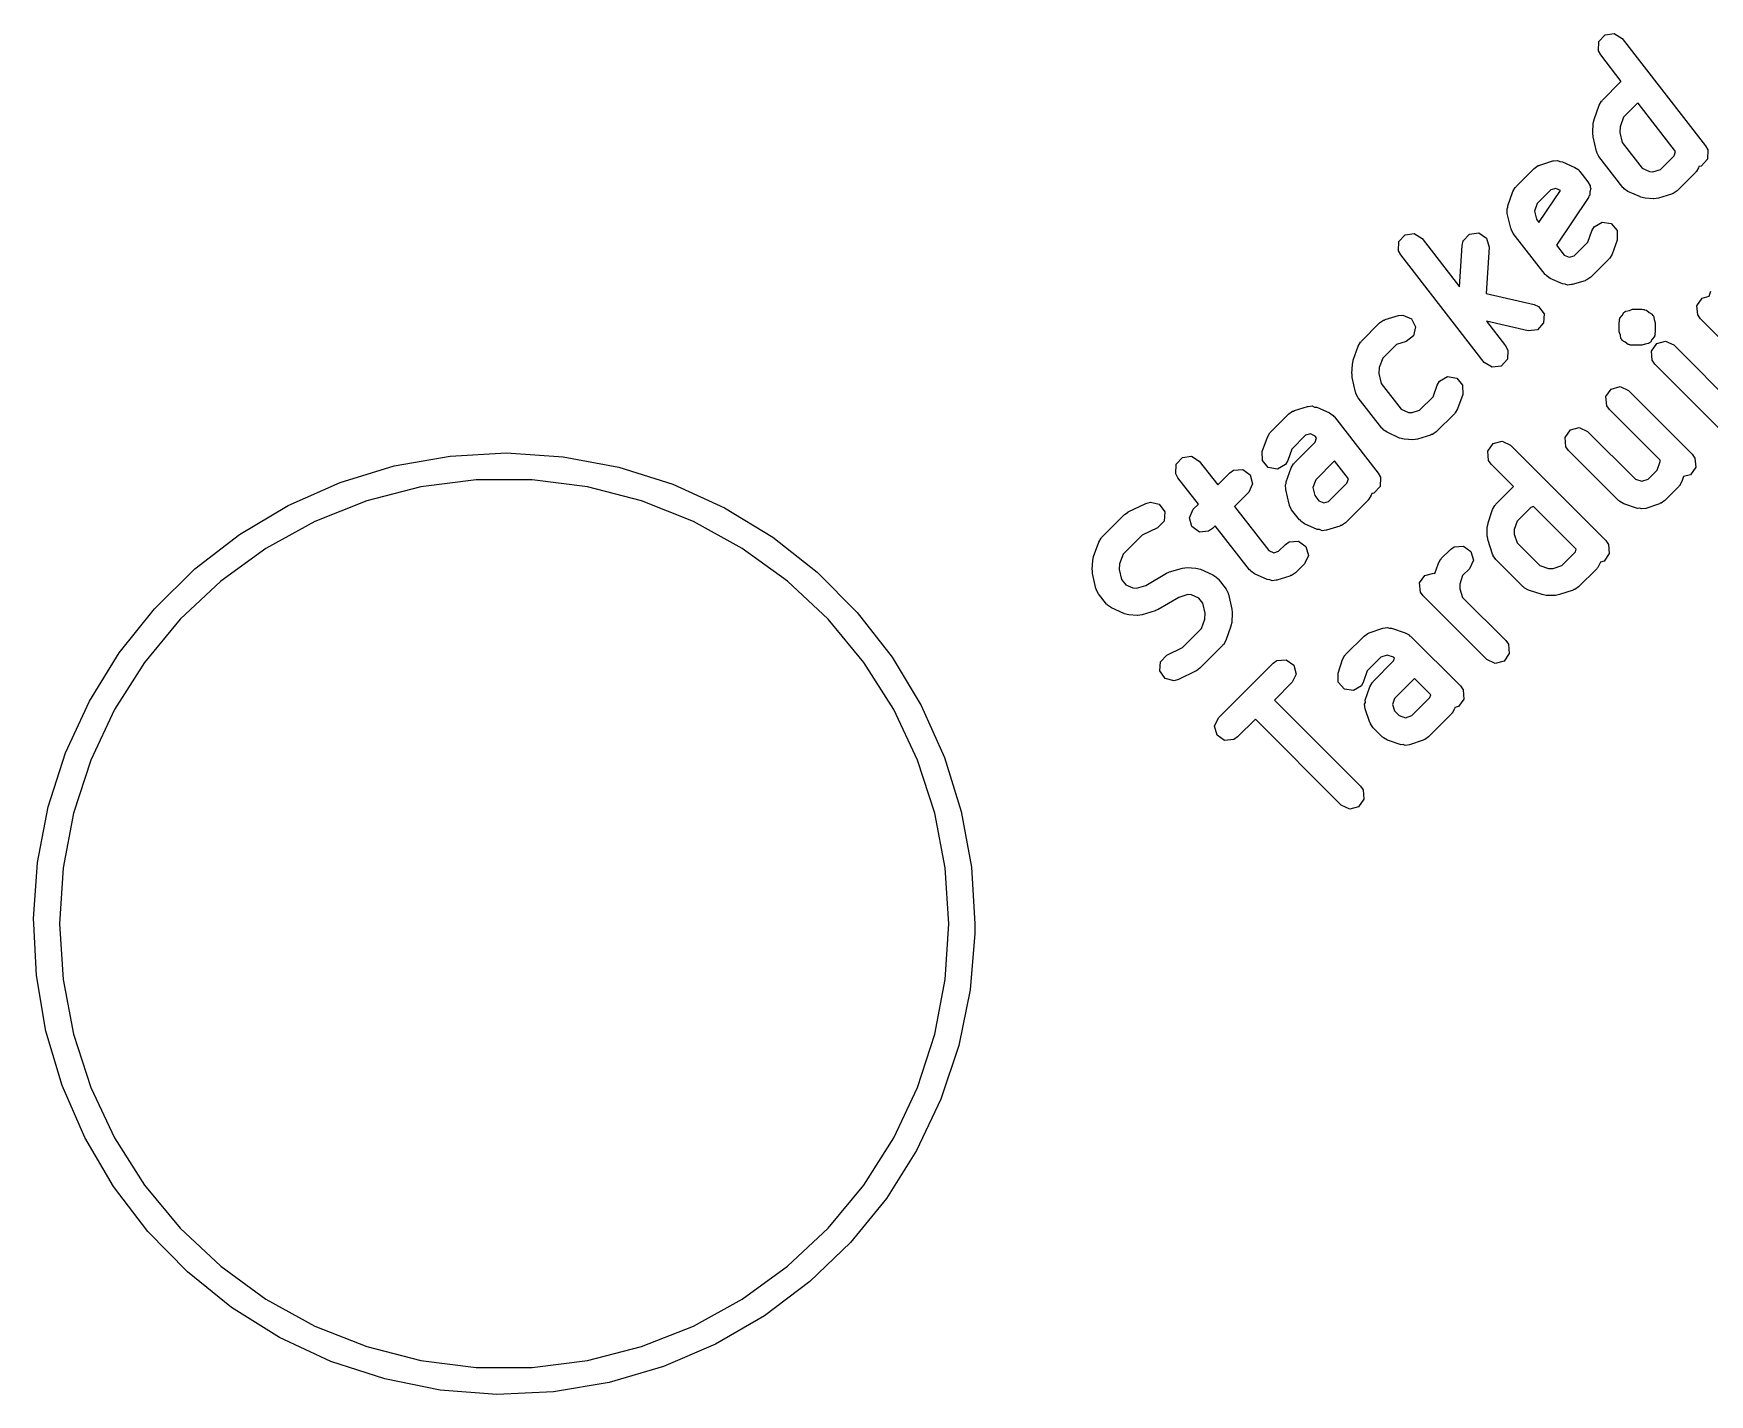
# Model space of a CAD drawing. Extents: x 83.3 to 116.7, y -116.7 to -83.4.
# Drawn here: x 83.39 to 92.7, y -116.61 to -109.06 of the extents above; entities that cross this region are included whole.
import ezdxf

# ---------------------------------------------------------------- set-up
doc = ezdxf.new("R2010")
doc.units = 0
doc.layers.add('BLACK', color=7, linetype='CONTINUOUS')

msp = doc.modelspace()

# ---------------------------------------------------------------- linework, layer by layer
at = {"layer": 'BLACK', "linetype": 'CONTINUOUS'}
for p, q in [((92.0805, -109.151), (92.0824, -109.1)), ((92.0824, -109.1), (92.1168, -109.062)), ((92.1168, -109.062), (92.1676, -109.055)), ((92.1676, -109.055), (92.2111, -109.082)), ((92.2111, -109.082), (92.6751, -109.679)), ((92.0927, -109.174), (92.0805, -109.151)), ((92.2072, -109.321), (92.0927, -109.174)), ((92.203, -109.324), (92.2072, -109.321)), ((92.102, -109.425), (92.203, -109.324)), ((92.056, -109.532), (92.0844, -109.453)), ((92.0844, -109.453), (92.0974, -109.431)), ((92.0974, -109.431), (92.1005, -109.429)), ((92.1005, -109.429), (92.102, -109.425)), ((92.2958, -109.444), (92.2199, -109.52)), ((92.3011, -109.442), (92.2958, -109.444)), ((92.5092, -109.71), (92.3011, -109.442)), ((92.0486, -109.607), (92.0517, -109.553)), ((92.0517, -109.553), (92.056, -109.535)), ((92.056, -109.535), (92.056, -109.532)), ((92.2008, -109.573), (92.1989, -109.605)), ((92.2199, -109.52), (92.2008, -109.573)), ((92.0494, -109.609), (92.0486, -109.607)), ((92.0504, -109.628), (92.0494, -109.609)), ((92.0693, -109.71), (92.0504, -109.628)), ((92.1989, -109.605), (92.2117, -109.66)), ((92.2117, -109.66), (92.3228, -109.803)), ((92.6751, -109.679), (92.6873, -109.702)), ((91.75, -109.789), (91.7544, -109.786)), ((91.7544, -109.786), (91.827, -109.763)), ((91.827, -109.763), (91.8282, -109.763)), ((91.8282, -109.763), (91.8287, -109.763)), ((91.8287, -109.763), (91.8302, -109.763)), ((91.8302, -109.763), (91.8528, -109.76)), ((91.8528, -109.76), (91.8658, -109.766)), ((91.8658, -109.766), (91.8798, -109.767)), ((91.8798, -109.767), (91.9493, -109.799)), ((92.0711, -109.713), (92.0693, -109.71)), ((92.071, -109.716), (92.0711, -109.713)), ((92.0832, -109.739), (92.071, -109.716)), ((92.2158, -109.91), (92.0832, -109.739)), ((92.4246, -109.81), (92.5005, -109.734)), ((92.5005, -109.734), (92.5092, -109.71)), ((92.6854, -109.753), (92.651, -109.791)), ((92.6873, -109.702), (92.6854, -109.753)), ((91.6222, -109.905), (91.7232, -109.804)), ((91.7232, -109.804), (91.7445, -109.789)), ((91.7445, -109.789), (91.75, -109.789)), ((91.9493, -109.799), (91.9708, -109.813)), ((91.9708, -109.813), (91.973, -109.818)), ((91.973, -109.818), (91.9775, -109.821)), ((91.9775, -109.821), (92.0217, -109.878)), ((92.0217, -109.878), (92.0338, -109.901)), ((92.3228, -109.803), (92.363, -109.821)), ((92.363, -109.821), (92.3831, -109.823)), ((92.3831, -109.823), (92.4246, -109.81)), ((92.6184, -109.828), (92.5174, -109.929)), ((92.6199, -109.825), (92.6184, -109.828)), ((92.623, -109.823), (92.6199, -109.825)), ((92.636, -109.801), (92.623, -109.823)), ((92.6388, -109.793), (92.636, -109.801)), ((92.651, -109.791), (92.6388, -109.793)), ((91.5762, -110.012), (91.6046, -109.933)), ((91.6046, -109.933), (91.6176, -109.91)), ((91.6176, -109.91), (91.6206, -109.909)), ((91.6206, -109.909), (91.6222, -109.905)), ((91.816, -109.924), (91.7401, -110)), ((91.7497, -110.105), (91.8697, -109.927)), ((91.8436, -109.915), (91.816, -109.924)), ((91.8697, -109.927), (91.8436, -109.915)), ((92.0247, -109.966), (91.8467, -110.23)), ((92.0266, -109.958), (92.0247, -109.966)), ((92.0319, -109.952), (92.0266, -109.958)), ((92.0326, -109.934), (92.0319, -109.952)), ((92.037, -109.916), (92.0326, -109.934)), ((92.0338, -109.901), (92.0335, -109.909)), ((92.0335, -109.909), (92.037, -109.916)), ((92.2202, -109.912), (92.2158, -109.91)), ((92.2224, -109.917), (92.2202, -109.912)), ((92.2439, -109.932), (92.2224, -109.917)), ((92.3134, -109.963), (92.2439, -109.932)), ((92.3138, -109.964), (92.3134, -109.963)), ((92.3141, -109.964), (92.3138, -109.964)), ((92.3394, -109.97), (92.3141, -109.964)), ((92.3868, -109.973), (92.3394, -109.97)), ((92.3873, -109.973), (92.3868, -109.973)), ((92.3877, -109.973), (92.3873, -109.973)), ((92.4136, -109.97), (92.3877, -109.973)), ((92.4862, -109.948), (92.4136, -109.97)), ((92.4906, -109.945), (92.4862, -109.948)), ((92.4961, -109.944), (92.4906, -109.945)), ((92.5174, -109.929), (92.4961, -109.944)), ((91.5723, -110.028), (91.5762, -110.02)), ((91.5737, -110.054), (91.5723, -110.028)), ((91.5926, -110.136), (91.5737, -110.054)), ((91.5762, -110.02), (91.5762, -110.012)), ((91.7401, -110), (91.7248, -110.042)), ((91.7248, -110.042), (91.7351, -110.086)), ((91.5945, -110.139), (91.5926, -110.136)), ((91.5943, -110.142), (91.5945, -110.139)), ((91.6065, -110.165), (91.5943, -110.142)), ((91.7351, -110.086), (91.7497, -110.105)), ((92.0207, -110.214), (92.0434, -110.151)), ((92.0434, -110.151), (92.0564, -110.128)), ((92.0564, -110.128), (92.1007, -110.102)), ((92.1007, -110.102), (92.1512, -110.111)), ((92.1512, -110.111), (92.1844, -110.15)), ((92.1844, -110.15), (92.1845, -110.202)), ((90.9693, -110.262), (90.9712, -110.211)), ((90.9712, -110.211), (91.0056, -110.173)), ((91.0056, -110.173), (91.0564, -110.166)), ((91.0564, -110.166), (91.0999, -110.193)), ((91.0999, -110.193), (91.309, -110.462)), ((91.309, -110.462), (91.3225, -110.232)), ((91.3225, -110.232), (91.3285, -110.206)), ((91.3285, -110.206), (91.3638, -110.169)), ((91.3638, -110.169), (91.4147, -110.163)), ((91.4147, -110.163), (91.4576, -110.191)), ((91.4723, -110.241), (91.457, -110.499)), ((91.4576, -110.191), (91.4723, -110.241)), ((91.7833, -110.393), (91.6065, -110.165)), ((91.8467, -110.23), (91.8904, -110.286)), ((91.9448, -110.29), (92.0207, -110.214)), ((92.1845, -110.202), (92.1561, -110.28)), ((90.9815, -110.285), (90.9693, -110.262)), ((91.4455, -110.882), (90.9815, -110.285)), ((91.8904, -110.286), (91.9172, -110.298)), ((91.9172, -110.298), (91.9448, -110.29)), ((92.1386, -110.308), (92.0376, -110.409)), ((92.1401, -110.305), (92.1386, -110.308)), ((92.1432, -110.303), (92.1401, -110.305)), ((92.1561, -110.28), (92.1432, -110.303)), ((91.7877, -110.395), (91.7833, -110.393)), ((91.79, -110.4), (91.7877, -110.395)), ((91.8115, -110.415), (91.79, -110.4)), ((91.8809, -110.446), (91.8115, -110.415)), ((92.0064, -110.428), (91.9338, -110.45)), ((92.0108, -110.425), (92.0064, -110.428)), ((92.0162, -110.424), (92.0108, -110.425)), ((92.0376, -110.409), (92.0162, -110.424)), ((91.457, -110.499), (91.7236, -110.561)), ((91.895, -110.448), (91.8809, -110.446)), ((91.9079, -110.453), (91.895, -110.448)), ((91.9306, -110.45), (91.9079, -110.453)), ((91.9321, -110.45), (91.9306, -110.45)), ((91.9325, -110.45), (91.9321, -110.45)), ((91.9338, -110.45), (91.9325, -110.45)), ((92.627, -110.567), (92.6564, -110.525)), ((92.6564, -110.525), (92.6948, -110.514)), ((92.6948, -110.514), (92.704, -110.486)), ((90.8957, -110.644), (90.9683, -110.622)), ((90.9683, -110.622), (90.9942, -110.619)), ((90.9942, -110.619), (91.0414, -110.639)), ((91.7236, -110.561), (91.7476, -110.571)), ((91.7476, -110.571), (91.7785, -110.612)), ((91.7785, -110.612), (91.7758, -110.663)), ((92.1996, -110.636), (92.2122, -110.621)), ((92.2122, -110.621), (92.2219, -110.604)), ((92.2219, -110.604), (92.2251, -110.603)), ((92.2251, -110.603), (92.2271, -110.6)), ((92.2271, -110.6), (92.2304, -110.599)), ((92.2304, -110.599), (92.2326, -110.597)), ((92.2326, -110.597), (92.2518, -110.593)), ((92.2518, -110.593), (92.2701, -110.587)), ((92.2701, -110.587), (92.3206, -110.587)), ((92.3206, -110.587), (92.3304, -110.588)), ((92.3304, -110.588), (92.3337, -110.588)), ((92.3337, -110.588), (92.3365, -110.59)), ((92.3365, -110.59), (92.3463, -110.591)), ((92.3463, -110.591), (92.3612, -110.604)), ((92.3612, -110.604), (92.3781, -110.614)), ((92.3781, -110.614), (92.3804, -110.62)), ((92.3804, -110.62), (92.3856, -110.624)), ((92.3856, -110.624), (92.389, -110.643)), ((92.6315, -110.618), (92.627, -110.567)), ((92.6464, -110.639), (92.6315, -110.618)), ((90.7635, -110.764), (90.8645, -110.663)), ((90.8645, -110.663), (90.8859, -110.648)), ((90.8859, -110.648), (90.8913, -110.648)), ((90.8913, -110.648), (90.8957, -110.644)), ((91.0414, -110.639), (91.0646, -110.685)), ((91.0646, -110.685), (91.053, -110.735)), ((91.6899, -110.707), (91.4578, -110.653)), ((91.4578, -110.653), (91.5639, -110.79)), ((91.7408, -110.701), (91.6899, -110.707)), ((91.7758, -110.663), (91.7408, -110.701)), ((92.1951, -110.662), (92.1968, -110.652)), ((92.1951, -110.712), (92.1951, -110.662)), ((92.2018, -110.731), (92.1951, -110.712)), ((92.1963, -110.649), (92.1979, -110.646)), ((92.1968, -110.652), (92.1963, -110.649)), ((92.1977, -110.642), (92.1988, -110.641)), ((92.198, -110.646), (92.1977, -110.642)), ((92.1979, -110.646), (92.198, -110.646)), ((92.1988, -110.641), (92.1996, -110.636)), ((92.389, -110.643), (92.3956, -110.662)), ((92.3956, -110.712), (92.3939, -110.722)), ((92.3956, -110.662), (92.3956, -110.712)), ((93, -110.993), (92.6464, -110.639)), ((90.7176, -110.87), (90.746, -110.792)), ((90.746, -110.792), (90.7589, -110.769)), ((90.7589, -110.769), (90.762, -110.767)), ((90.762, -110.767), (90.7635, -110.764)), ((90.9573, -110.782), (90.8814, -110.858)), ((91.012, -110.766), (90.9573, -110.782)), ((91.053, -110.735), (91.012, -110.766)), ((91.5639, -110.79), (91.5761, -110.813)), ((92.2052, -110.75), (92.2018, -110.731)), ((92.2104, -110.754), (92.2052, -110.75)), ((92.2127, -110.76), (92.2104, -110.754)), ((92.2295, -110.77), (92.2127, -110.76)), ((92.2445, -110.783), (92.2295, -110.77)), ((92.2542, -110.784), (92.2445, -110.783)), ((92.2571, -110.786), (92.2542, -110.784)), ((92.2604, -110.786), (92.2571, -110.786)), ((92.2701, -110.787), (92.2604, -110.786)), ((92.3206, -110.787), (92.2701, -110.787)), ((92.3389, -110.781), (92.3206, -110.787)), ((92.3581, -110.777), (92.3389, -110.781)), ((92.3603, -110.775), (92.3581, -110.777)), ((92.3636, -110.774), (92.3603, -110.775)), ((92.3656, -110.771), (92.3636, -110.774)), ((92.3688, -110.77), (92.3656, -110.771)), ((92.3786, -110.753), (92.3688, -110.77)), ((92.3745, -110.819), (92.4039, -110.777)), ((92.3911, -110.738), (92.3786, -110.753)), ((92.3919, -110.733), (92.3911, -110.738)), ((92.3931, -110.732), (92.3919, -110.733)), ((92.3945, -110.725), (92.3928, -110.728)), ((92.3928, -110.728), (92.3928, -110.728)), ((92.3928, -110.728), (92.3931, -110.732)), ((92.3939, -110.722), (92.3945, -110.725)), ((92.4039, -110.777), (92.4534, -110.764)), ((92.4534, -110.764), (92.4999, -110.785)), ((92.4999, -110.785), (92.8535, -111.139)), ((90.7101, -110.945), (90.7133, -110.891)), ((90.7133, -110.891), (90.7176, -110.873)), ((90.7176, -110.873), (90.7176, -110.87)), ((90.8814, -110.858), (90.8624, -110.911)), ((91.489, -110.909), (91.4455, -110.882)), ((91.5398, -110.902), (91.489, -110.909)), ((91.5742, -110.864), (91.5398, -110.902)), ((91.5761, -110.813), (91.5742, -110.864)), ((92.3789, -110.87), (92.3745, -110.819)), ((92.3939, -110.892), (92.3789, -110.87)), ((92.7474, -111.245), (92.3939, -110.892)), ((90.7109, -110.948), (90.7101, -110.945)), ((90.7119, -110.966), (90.7109, -110.948)), ((90.7309, -111.048), (90.7119, -110.966)), ((90.8624, -110.911), (90.8605, -110.943)), ((90.8605, -110.943), (90.8733, -110.999)), ((90.8733, -110.999), (90.9844, -111.141)), ((91.1848, -111.009), (91.1977, -110.987)), ((91.1977, -110.987), (91.2421, -110.961)), ((91.2421, -110.961), (91.2926, -110.97)), ((91.2926, -110.97), (91.3257, -111.009)), ((90.7327, -111.051), (90.7309, -111.048)), ((90.7326, -111.055), (90.7327, -111.051)), ((90.7447, -111.078), (90.7326, -111.055)), ((90.8773, -111.248), (90.7447, -111.078)), ((91.0861, -111.148), (91.162, -111.073)), ((91.162, -111.073), (91.1848, -111.009)), ((91.3259, -111.06), (91.2975, -111.139)), ((91.3257, -111.009), (91.3259, -111.06)), ((92.1219, -111.072), (92.1513, -111.03)), ((92.1264, -111.123), (92.1219, -111.072)), ((92.1513, -111.03), (92.2009, -111.016)), ((92.2009, -111.016), (92.2474, -111.038)), ((92.2474, -111.038), (92.6009, -111.392)), ((90.2584, -111.269), (90.3595, -111.168)), ((90.3595, -111.168), (90.3808, -111.153)), ((90.3808, -111.153), (90.3863, -111.153)), ((90.3863, -111.153), (90.3907, -111.149)), ((90.3907, -111.149), (90.4633, -111.127)), ((90.4633, -111.127), (90.4645, -111.127)), ((90.4645, -111.127), (90.465, -111.127)), ((90.465, -111.127), (90.4665, -111.127)), ((90.4665, -111.127), (90.4891, -111.124)), ((90.4891, -111.124), (90.5021, -111.13)), ((90.5021, -111.13), (90.5161, -111.131)), ((90.5161, -111.131), (90.5856, -111.162)), ((90.5856, -111.162), (90.6071, -111.177)), ((90.6071, -111.177), (90.6093, -111.182)), ((90.6093, -111.182), (90.6138, -111.184)), ((90.6138, -111.184), (90.8568, -111.497)), ((90.9844, -111.141), (91.0246, -111.16)), ((91.0246, -111.16), (91.0446, -111.161)), ((91.0446, -111.161), (91.0861, -111.148)), ((91.28, -111.167), (91.179, -111.268)), ((91.2815, -111.164), (91.28, -111.167)), ((91.2846, -111.162), (91.2815, -111.164)), ((91.2975, -111.139), (91.2846, -111.162)), ((92.1413, -111.144), (92.1264, -111.123)), ((92.4224, -111.425), (92.1413, -111.144)), ((90.2409, -111.297), (90.2539, -111.274)), ((90.2539, -111.274), (90.2569, -111.272)), ((90.2569, -111.272), (90.2584, -111.269)), ((90.8817, -111.251), (90.8773, -111.248)), ((90.884, -111.256), (90.8817, -111.251)), ((90.9055, -111.27), (90.884, -111.256)), ((90.9749, -111.302), (90.9055, -111.27)), ((91.179, -111.268), (91.1576, -111.283)), ((91.8946, -111.299), (91.9241, -111.257)), ((91.9241, -111.257), (91.9736, -111.244)), ((91.9736, -111.244), (92.0201, -111.265)), ((92.0201, -111.265), (92.2854, -111.531)), ((90.2125, -111.376), (90.2409, -111.297)), ((90.3764, -111.363), (90.3536, -111.426)), ((90.4523, -111.287), (90.3764, -111.363)), ((90.391, -111.439), (90.5054, -111.325)), ((90.4798, -111.279), (90.4523, -111.287)), ((90.5067, -111.291), (90.4798, -111.279)), ((90.5054, -111.325), (90.5142, -111.301)), ((90.5142, -111.301), (90.5067, -111.291)), ((90.9754, -111.302), (90.9749, -111.302)), ((90.9757, -111.302), (90.9754, -111.302)), ((91.001, -111.308), (90.9757, -111.302)), ((91.0483, -111.312), (91.001, -111.308)), ((91.0488, -111.312), (91.0483, -111.312)), ((91.0493, -111.312), (91.0488, -111.312)), ((91.0751, -111.309), (91.0493, -111.312)), ((91.1478, -111.286), (91.0751, -111.309)), ((91.1521, -111.283), (91.1478, -111.286)), ((91.1576, -111.283), (91.1521, -111.283)), ((91.4653, -111.375), (91.4947, -111.333)), ((91.4947, -111.333), (91.5443, -111.319)), ((91.5443, -111.319), (91.5908, -111.341)), ((91.5908, -111.341), (92.1211, -111.871)), ((91.8991, -111.35), (91.8946, -111.299)), ((91.914, -111.371), (91.8991, -111.35)), ((92.1918, -111.649), (91.914, -111.371)), ((85.0885, -111.549), (85.3895, -111.457)), ((85.3895, -111.457), (85.6994, -111.402)), ((85.6994, -111.402), (86.0137, -111.385)), ((86.0137, -111.385), (86.3277, -111.406)), ((86.3277, -111.406), (86.6371, -111.464)), ((86.6371, -111.464), (86.9371, -111.559)), ((89.7319, -111.5), (89.7338, -111.448)), ((89.7338, -111.448), (89.7682, -111.41)), ((89.7682, -111.41), (89.819, -111.403)), ((89.819, -111.403), (89.8624, -111.431)), ((89.8624, -111.431), (89.965, -111.562)), ((90.2127, -111.427), (90.2125, -111.376)), ((90.2458, -111.466), (90.2127, -111.427)), ((90.3407, -111.449), (90.2964, -111.475)), ((90.3536, -111.426), (90.3407, -111.449)), ((90.3735, -111.467), (90.3864, -111.445)), ((90.3864, -111.445), (90.3895, -111.443)), ((90.3895, -111.443), (90.391, -111.439)), ((90.6138, -111.429), (90.509, -111.534)), ((90.691, -111.528), (90.6138, -111.429)), ((91.4698, -111.426), (91.4653, -111.375)), ((91.4847, -111.447), (91.4698, -111.426)), ((91.6085, -111.571), (91.4847, -111.447)), ((92.4066, -111.48), (92.4224, -111.432)), ((92.4224, -111.432), (92.4224, -111.425)), ((92.6204, -111.464), (92.5909, -111.506)), ((92.6009, -111.392), (92.6159, -111.413)), ((92.6159, -111.413), (92.6204, -111.464)), ((84.8006, -111.676), (85.0885, -111.549)), ((85.8449, -111.535), (85.5372, -111.574)), ((86.1551, -111.535), (85.8449, -111.535)), ((86.4628, -111.574), (86.1551, -111.535)), ((89.744, -111.523), (89.7319, -111.5)), ((89.8581, -111.669), (89.744, -111.523)), ((89.965, -111.562), (90.0312, -111.496)), ((90.0312, -111.496), (90.0525, -111.481)), ((90.0525, -111.481), (90.1036, -111.477)), ((90.1036, -111.477), (90.1456, -111.506)), ((90.1589, -111.556), (90.1372, -111.602)), ((90.1456, -111.506), (90.1589, -111.556)), ((90.2964, -111.475), (90.2458, -111.466)), ((90.3412, -111.562), (90.3451, -111.555)), ((90.3451, -111.546), (90.3735, -111.467)), ((90.3451, -111.555), (90.3451, -111.546)), ((90.509, -111.534), (90.4937, -111.576)), ((90.5811, -111.654), (90.6822, -111.552)), ((90.6822, -111.552), (90.691, -111.528)), ((90.8568, -111.497), (90.869, -111.52)), ((90.869, -111.52), (90.8671, -111.571)), ((92.2854, -111.531), (92.3206, -111.542)), ((92.3206, -111.542), (92.3559, -111.531)), ((92.3559, -111.531), (92.4066, -111.48)), ((92.5433, -111.544), (92.5309, -111.567)), ((92.5526, -111.516), (92.5433, -111.544)), ((92.5909, -111.506), (92.5526, -111.516)), ((85.5372, -111.574), (85.2368, -111.651)), ((86.7632, -111.651), (86.4628, -111.574)), ((86.9371, -111.559), (87.2236, -111.689)), ((90.1372, -111.602), (90.0578, -111.682)), ((90.3426, -111.588), (90.3412, -111.562)), ((90.3615, -111.67), (90.3426, -111.588)), ((90.4937, -111.576), (90.504, -111.621)), ((90.504, -111.621), (90.5266, -111.65)), ((90.5266, -111.65), (90.5535, -111.662)), ((90.8001, -111.647), (90.6739, -111.773)), ((90.8016, -111.643), (90.8001, -111.647)), ((90.8047, -111.642), (90.8016, -111.643)), ((90.8177, -111.619), (90.8047, -111.642)), ((90.8205, -111.611), (90.8177, -111.619)), ((90.8327, -111.609), (90.8205, -111.611)), ((90.8671, -111.571), (90.8327, -111.609)), ((91.51, -111.669), (91.6085, -111.571)), ((92.1959, -111.651), (92.1918, -111.649)), ((92.4494, -111.649), (92.4281, -111.664)), ((92.5252, -111.573), (92.4494, -111.649)), ((92.5271, -111.569), (92.5252, -111.573)), ((92.5309, -111.567), (92.5271, -111.569)), ((84.5302, -111.837), (84.8006, -111.676)), ((85.2368, -111.651), (84.9484, -111.765)), ((87.0516, -111.765), (86.7632, -111.651)), ((87.2236, -111.689), (87.4924, -111.853)), ((89.3209, -111.853), (89.4472, -111.727)), ((89.4472, -111.727), (89.4669, -111.713)), ((89.4669, -111.713), (89.4675, -111.712)), ((89.4675, -111.712), (89.5654, -111.665)), ((89.5654, -111.665), (89.5905, -111.658)), ((89.5905, -111.658), (89.6402, -111.67)), ((89.6402, -111.67), (89.6702, -111.712)), ((89.6702, -111.712), (89.6665, -111.763)), ((89.8075, -111.745), (89.8291, -111.698)), ((89.8291, -111.698), (89.8581, -111.669)), ((90.0578, -111.682), (90.2489, -111.927)), ((90.3633, -111.673), (90.3615, -111.67)), ((90.3632, -111.677), (90.3633, -111.673)), ((90.3754, -111.7), (90.3632, -111.677)), ((90.4196, -111.756), (90.3754, -111.7)), ((90.5535, -111.662), (90.5811, -111.654)), ((91.4666, -111.774), (91.4919, -111.699)), ((91.4919, -111.699), (91.5043, -111.676)), ((91.5043, -111.676), (91.5081, -111.673)), ((91.5081, -111.673), (91.51, -111.669)), ((91.7045, -111.687), (91.6286, -111.763)), ((91.7195, -111.682), (91.7045, -111.687)), ((91.957, -111.919), (91.7195, -111.682)), ((92.1982, -111.655), (92.1959, -111.651)), ((92.2212, -111.667), (92.1982, -111.655)), ((92.2969, -111.693), (92.2212, -111.667)), ((92.3081, -111.692), (92.2969, -111.693)), ((92.3186, -111.696), (92.3081, -111.692)), ((92.3443, -111.693), (92.3186, -111.696)), ((92.4201, -111.667), (92.3443, -111.693)), ((92.4236, -111.664), (92.4201, -111.667)), ((92.4281, -111.664), (92.4236, -111.664)), ((84.281, -112.029), (84.5302, -111.837)), ((84.9484, -111.765), (84.6766, -111.915)), ((87.3234, -111.915), (87.0516, -111.765)), ((89.6307, -111.8), (89.5443, -111.842)), ((89.6665, -111.763), (89.6307, -111.8)), ((89.8207, -111.794), (89.8075, -111.745)), ((89.8628, -111.824), (89.8207, -111.794)), ((89.9139, -111.819), (89.8628, -111.824)), ((89.9352, -111.804), (89.9139, -111.819)), ((89.9509, -111.789), (89.9352, -111.804)), ((90.1418, -112.034), (89.9509, -111.789)), ((90.424, -111.759), (90.4196, -111.756)), ((90.4263, -111.764), (90.424, -111.759)), ((90.4478, -111.779), (90.4263, -111.764)), ((90.5172, -111.81), (90.4478, -111.779)), ((90.5312, -111.811), (90.5172, -111.81)), ((90.5442, -111.817), (90.5312, -111.811)), ((90.5669, -111.814), (90.5442, -111.817)), ((90.5683, -111.814), (90.5669, -111.814)), ((90.5688, -111.814), (90.5683, -111.814)), ((90.5701, -111.814), (90.5688, -111.814)), ((90.6427, -111.792), (90.5701, -111.814)), ((90.6471, -111.788), (90.6427, -111.792)), ((90.6525, -111.788), (90.6471, -111.788)), ((90.6739, -111.773), (90.6525, -111.788)), ((91.4628, -111.798), (91.4667, -111.776)), ((91.4628, -111.849), (91.4628, -111.798)), ((91.4667, -111.776), (91.4666, -111.774)), ((91.6286, -111.763), (91.6128, -111.81)), ((91.6128, -111.81), (91.6128, -111.836)), ((91.6128, -111.836), (91.6286, -111.884)), ((84.6766, -111.915), (84.4256, -112.097)), ((87.5744, -112.097), (87.3234, -111.915)), ((87.4924, -111.853), (87.7396, -112.048)), ((89.275, -111.96), (89.3034, -111.881)), ((89.3034, -111.881), (89.3163, -111.858)), ((89.3163, -111.858), (89.3194, -111.856)), ((89.3194, -111.856), (89.3209, -111.853)), ((89.5443, -111.842), (89.4388, -111.947)), ((90.2489, -111.927), (90.2757, -111.94)), ((90.3033, -111.931), (90.3405, -111.894)), ((90.3405, -111.894), (90.3619, -111.879)), ((90.3619, -111.879), (90.413, -111.875)), ((90.413, -111.875), (90.455, -111.904)), ((90.455, -111.904), (90.4683, -111.954)), ((91.2069, -111.972), (91.2574, -111.922)), ((91.2574, -111.922), (91.2788, -111.907)), ((91.2788, -111.907), (91.3299, -111.902)), ((91.3299, -111.902), (91.3719, -111.932)), ((91.4633, -111.85), (91.4628, -111.849)), ((91.4666, -111.872), (91.4633, -111.85)), ((91.4919, -111.948), (91.4666, -111.872)), ((91.6286, -111.884), (91.7551, -112.01)), ((91.952, -111.934), (91.957, -111.919)), ((92.1211, -111.871), (92.1361, -111.893)), ((92.1361, -111.893), (92.1405, -111.944)), ((89.2675, -112.034), (89.2707, -111.981)), ((89.2707, -111.981), (89.275, -111.962)), ((89.275, -111.962), (89.275, -111.96)), ((89.4198, -112), (89.4179, -112.032)), ((89.4388, -111.947), (89.4198, -112)), ((89.7688, -112.024), (89.7946, -112.021)), ((89.7946, -112.021), (89.7951, -112.021)), ((89.7951, -112.021), (89.7956, -112.021)), ((89.7956, -112.021), (89.843, -112.024)), ((90.2757, -111.94), (90.3033, -111.931)), ((90.4466, -112), (90.3961, -112.051)), ((90.4683, -111.954), (90.4466, -112)), ((91.1713, -112.054), (91.1888, -112.002)), ((91.1888, -112.002), (91.2012, -111.979)), ((91.2012, -111.979), (91.205, -111.976)), ((91.205, -111.976), (91.2069, -111.972)), ((91.3852, -111.981), (91.3635, -112.028)), ((91.3719, -111.932), (91.3852, -111.981)), ((91.4947, -111.952), (91.4919, -111.948)), ((91.495, -111.956), (91.4947, -111.952)), ((91.51, -111.977), (91.495, -111.956)), ((91.6615, -112.129), (91.51, -111.977)), ((91.7551, -112.01), (91.8025, -112.026)), ((91.8286, -112.026), (91.8761, -112.01)), ((91.8761, -112.01), (91.952, -111.934)), ((92.0763, -112.022), (92.0725, -112.024)), ((92.0887, -111.999), (92.0763, -112.022)), ((92.0912, -111.991), (92.0887, -111.999)), ((92.1111, -111.986), (92.0912, -111.991)), ((92.1405, -111.944), (92.1111, -111.986)), ((84.0567, -112.25), (84.281, -112.029)), ((84.4256, -112.097), (84.1995, -112.309)), ((87.8005, -112.309), (87.5744, -112.097)), ((87.7396, -112.048), (87.9615, -112.271)), ((89.2683, -112.037), (89.2675, -112.034)), ((89.2693, -112.055), (89.2683, -112.037)), ((89.2882, -112.138), (89.2693, -112.055)), ((89.4179, -112.032), (89.4307, -112.088)), ((89.4307, -112.088), (89.4534, -112.117)), ((89.5645, -112.121), (89.6799, -112.053)), ((89.6799, -112.053), (89.6934, -112.048)), ((89.6934, -112.048), (89.6962, -112.046)), ((89.6962, -112.046), (89.7688, -112.024)), ((89.843, -112.024), (89.8683, -112.03)), ((89.8683, -112.03), (89.8686, -112.03)), ((89.8686, -112.03), (89.869, -112.03)), ((89.869, -112.03), (89.9385, -112.062)), ((89.9385, -112.062), (89.9599, -112.077)), ((89.9599, -112.077), (89.9622, -112.081)), ((89.9622, -112.081), (89.9666, -112.084)), ((89.9666, -112.084), (90.0108, -112.141)), ((90.1462, -112.037), (90.1418, -112.034)), ((90.1485, -112.042), (90.1462, -112.037)), ((90.17, -112.056), (90.1485, -112.042)), ((90.2394, -112.088), (90.17, -112.056)), ((90.2535, -112.089), (90.2394, -112.088)), ((90.2664, -112.095), (90.2535, -112.089)), ((90.2891, -112.092), (90.2664, -112.095)), ((90.2906, -112.092), (90.2891, -112.092)), ((90.291, -112.092), (90.2906, -112.092)), ((90.2923, -112.091), (90.291, -112.092)), ((90.3649, -112.069), (90.2923, -112.091)), ((90.3693, -112.066), (90.3649, -112.069)), ((90.3747, -112.066), (90.3693, -112.066)), ((90.3961, -112.051), (90.3747, -112.066)), ((91.0865, -112.107), (91.1159, -112.065)), ((91.091, -112.158), (91.0865, -112.107)), ((91.1159, -112.065), (91.1655, -112.052)), ((91.1655, -112.052), (91.1713, -112.054)), ((91.3255, -112.066), (91.3097, -112.113)), ((91.3097, -112.113), (91.3097, -112.14)), ((91.3635, -112.028), (91.3255, -112.066)), ((91.8025, -112.026), (91.8286, -112.026)), ((92.0706, -112.028), (91.9696, -112.129)), ((92.0725, -112.024), (92.0706, -112.028)), ((89.2901, -112.14), (89.2882, -112.138)), ((89.2899, -112.144), (89.2901, -112.14)), ((89.3021, -112.167), (89.2899, -112.144)), ((89.3463, -112.224), (89.3021, -112.167)), ((89.4534, -112.117), (89.4936, -112.135)), ((89.4936, -112.135), (89.5136, -112.136)), ((89.5136, -112.136), (89.5645, -112.121)), ((89.7484, -112.187), (89.633, -112.255)), ((89.7993, -112.171), (89.7484, -112.187)), ((89.8194, -112.173), (89.7993, -112.171)), ((89.8596, -112.191), (89.8194, -112.173)), ((89.8823, -112.22), (89.8596, -112.191)), ((90.0108, -112.141), (90.023, -112.164)), ((90.023, -112.164), (90.0229, -112.167)), ((90.0229, -112.167), (90.0247, -112.17)), ((90.0247, -112.17), (90.0436, -112.252)), ((91.1059, -112.179), (91.091, -112.158)), ((91.4595, -112.533), (91.1059, -112.179)), ((91.3097, -112.14), (91.3255, -112.187)), ((91.3255, -112.187), (91.5655, -112.427)), ((91.6656, -112.131), (91.6615, -112.129)), ((91.6679, -112.135), (91.6656, -112.131)), ((91.6908, -112.147), (91.6679, -112.135)), ((91.7666, -112.172), (91.6908, -112.147)), ((91.7682, -112.172), (91.7666, -112.172)), ((91.7903, -112.176), (91.7682, -112.172)), ((91.8408, -112.176), (91.7903, -112.176)), ((91.8423, -112.176), (91.8408, -112.176)), ((91.8645, -112.172), (91.8423, -112.176)), ((91.9403, -112.147), (91.8645, -112.172)), ((91.9438, -112.144), (91.9403, -112.147)), ((91.9483, -112.144), (91.9438, -112.144)), ((91.9696, -112.129), (91.9483, -112.144)), ((83.8605, -112.496), (84.0567, -112.25)), ((87.9615, -112.271), (88.1551, -112.519)), ((89.3507, -112.226), (89.3463, -112.224)), ((89.353, -112.231), (89.3507, -112.226)), ((89.3745, -112.246), (89.353, -112.231)), ((89.4439, -112.277), (89.3745, -112.246)), ((89.4444, -112.277), (89.4439, -112.277)), ((89.4447, -112.278), (89.4444, -112.277)), ((89.47, -112.284), (89.4447, -112.278)), ((89.5173, -112.287), (89.47, -112.284)), ((89.5178, -112.287), (89.5173, -112.287)), ((89.5183, -112.287), (89.5178, -112.287)), ((89.5441, -112.284), (89.5183, -112.287)), ((89.6167, -112.262), (89.5441, -112.284)), ((89.6195, -112.26), (89.6167, -112.262)), ((89.633, -112.255), (89.6195, -112.26)), ((89.8951, -112.275), (89.8823, -112.22)), ((89.8932, -112.308), (89.8951, -112.275)), ((90.0454, -112.273), (90.0423, -112.327)), ((90.0436, -112.252), (90.0446, -112.271)), ((90.0446, -112.271), (90.0454, -112.273)), ((84.1995, -112.309), (84.0018, -112.548)), ((87.9982, -112.548), (87.8005, -112.309)), ((89.7686, -112.466), (89.8741, -112.36)), ((89.8741, -112.36), (89.8932, -112.308)), ((90.038, -112.348), (90.0096, -112.427)), ((90.0423, -112.327), (90.038, -112.345)), ((90.038, -112.345), (90.038, -112.348)), ((90.7776, -112.402), (90.799, -112.387)), ((90.799, -112.387), (90.8034, -112.386)), ((90.8034, -112.386), (90.8069, -112.384)), ((90.8069, -112.384), (90.8827, -112.358)), ((90.8827, -112.358), (90.9085, -112.355)), ((90.9085, -112.355), (90.9189, -112.359)), ((90.9189, -112.359), (90.9301, -112.358)), ((90.9301, -112.358), (91.0059, -112.384)), ((91.0059, -112.384), (91.0288, -112.396)), ((89.6822, -112.508), (89.7686, -112.466)), ((89.992, -112.455), (89.8658, -112.581)), ((89.9935, -112.451), (89.992, -112.455)), ((89.9966, -112.45), (89.9935, -112.451)), ((90.0096, -112.427), (89.9966, -112.45)), ((90.6766, -112.503), (90.7776, -112.402)), ((91.0288, -112.396), (91.0311, -112.4)), ((91.0311, -112.4), (91.0352, -112.402)), ((91.0352, -112.402), (91.313, -112.679)), ((91.5655, -112.427), (91.5805, -112.448)), ((91.5805, -112.448), (91.585, -112.499)), ((83.6954, -112.764), (83.8605, -112.496)), ((84.0018, -112.548), (83.8356, -112.81)), ((88.1644, -112.81), (87.9982, -112.548)), ((88.1551, -112.519), (88.3174, -112.788)), ((89.6427, -112.596), (89.6464, -112.545)), ((89.6464, -112.545), (89.6822, -112.508)), ((89.8658, -112.581), (89.8461, -112.595)), ((89.9695, -112.856), (90.2725, -112.553)), ((90.2725, -112.553), (90.2939, -112.538)), ((90.2939, -112.538), (90.345, -112.534)), ((90.345, -112.534), (90.387, -112.563)), ((90.387, -112.563), (90.4003, -112.613)), ((90.6332, -112.608), (90.6585, -112.532)), ((90.6585, -112.532), (90.6709, -112.509)), ((90.6709, -112.509), (90.6747, -112.507)), ((90.6747, -112.507), (90.6766, -112.503)), ((90.8712, -112.52), (90.7952, -112.596)), ((90.8281, -112.654), (90.9419, -112.54)), ((90.9064, -112.509), (90.8712, -112.52)), ((90.9417, -112.52), (90.9064, -112.509)), ((90.9469, -112.525), (90.9417, -112.52)), ((90.9419, -112.54), (90.9469, -112.525)), ((91.506, -112.555), (91.4595, -112.533)), ((91.5555, -112.541), (91.506, -112.555)), ((91.585, -112.499), (91.5555, -112.541)), ((89.6727, -112.637), (89.6427, -112.596)), ((89.7225, -112.65), (89.6727, -112.637)), ((89.7475, -112.643), (89.7225, -112.65)), ((89.8454, -112.595), (89.7475, -112.643)), ((89.8461, -112.595), (89.8454, -112.595)), ((90.3786, -112.659), (90.2801, -112.758)), ((90.4003, -112.613), (90.3786, -112.659)), ((90.6346, -112.659), (90.6332, -112.608)), ((90.6687, -112.697), (90.6346, -112.659)), ((90.7755, -112.655), (90.7631, -112.678)), ((90.7952, -112.596), (90.7755, -112.655)), ((90.81, -112.684), (90.8224, -112.661)), ((90.8224, -112.661), (90.8262, -112.658)), ((90.8262, -112.658), (90.8281, -112.654)), ((91.0579, -112.637), (90.9467, -112.748)), ((91.1489, -112.728), (91.0579, -112.637)), ((83.5636, -113.05), (83.6954, -112.764)), ((90.2801, -112.758), (90.7574, -113.235)), ((90.7194, -112.705), (90.6687, -112.697)), ((90.7631, -112.678), (90.7194, -112.705)), ((90.7848, -112.759), (90.81, -112.684)), ((90.7851, -112.771), (90.7848, -112.759)), ((90.9467, -112.748), (90.935, -112.783)), ((91.0427, -112.844), (91.1439, -112.743)), ((91.1439, -112.743), (91.1489, -112.728)), ((91.3324, -112.752), (91.303, -112.794)), ((91.313, -112.679), (91.3279, -112.701)), ((91.3279, -112.701), (91.3324, -112.752)), ((83.8356, -112.81), (83.7036, -113.091)), ((88.2964, -113.091), (88.1644, -112.81)), ((88.3174, -112.788), (88.4462, -113.076)), ((89.9478, -112.903), (89.9695, -112.856)), ((90.7809, -112.781), (90.7851, -112.771)), ((90.7848, -112.807), (90.7809, -112.781)), ((90.81, -112.883), (90.7848, -112.807)), ((90.935, -112.783), (90.9467, -112.818)), ((90.9467, -112.818), (90.9722, -112.844)), ((90.9722, -112.844), (91.0074, -112.856)), ((91.0074, -112.856), (91.0427, -112.844)), ((91.2625, -112.836), (91.1362, -112.962)), ((91.2644, -112.832), (91.2625, -112.836)), ((91.2682, -112.83), (91.2644, -112.832)), ((91.2806, -112.807), (91.2682, -112.83)), ((91.2831, -112.799), (91.2806, -112.807)), ((91.303, -112.794), (91.2831, -112.799)), ((89.9611, -112.952), (89.9478, -112.903)), ((90.0031, -112.982), (89.9611, -112.952)), ((90.1741, -112.864), (90.0756, -112.962)), ((90.6514, -113.341), (90.1741, -112.864)), ((90.8128, -112.886), (90.81, -112.883)), ((90.8132, -112.89), (90.8128, -112.886)), ((90.8281, -112.912), (90.8132, -112.89)), ((90.8786, -112.962), (90.8281, -112.912)), ((90.0542, -112.977), (90.0031, -112.982)), ((90.0756, -112.962), (90.0542, -112.977)), ((90.8827, -112.964), (90.8786, -112.962)), ((90.885, -112.968), (90.8827, -112.964)), ((90.908, -112.98), (90.885, -112.968)), ((90.9837, -113.006), (90.908, -112.98)), ((90.9949, -113.005), (90.9837, -113.006)), ((91.0054, -113.01), (90.9949, -113.005)), ((91.0312, -113.006), (91.0054, -113.01)), ((91.1069, -112.98), (91.0312, -113.006)), ((91.1104, -112.978), (91.1069, -112.98)), ((91.1149, -112.977), (91.1104, -112.978)), ((91.1362, -112.962), (91.1149, -112.977)), ((83.4672, -113.35), (83.5636, -113.05)), ((83.7036, -113.091), (83.6077, -113.386)), ((88.3923, -113.386), (88.2964, -113.091)), ((88.4462, -113.076), (88.5395, -113.376)), ((90.7768, -113.308), (90.7474, -113.35)), ((90.7574, -113.235), (90.7724, -113.256)), ((90.7724, -113.256), (90.7768, -113.308)), ((83.4074, -113.659), (83.4672, -113.35)), ((83.6077, -113.386), (83.5496, -113.69)), ((88.4504, -113.69), (88.3923, -113.386)), ((88.5395, -113.376), (88.5961, -113.686)), ((90.6979, -113.363), (90.6514, -113.341)), ((90.7474, -113.35), (90.6979, -113.363)), ((83.3851, -113.973), (83.4074, -113.659)), ((83.5496, -113.69), (83.5301, -114)), ((88.4699, -114), (88.4504, -113.69)), ((88.5961, -113.686), (88.615, -114)), ((83.3865, -114), (83.3851, -113.973)), ((83.4008, -114.287), (83.3865, -114)), ((83.5301, -114), (83.5496, -114.31)), ((88.4504, -114.31), (88.4699, -114)), ((88.6144, -114.055), (88.5889, -114.368)), ((88.615, -114), (88.6144, -114.055)), ((83.4541, -114.597), (83.4008, -114.287)), ((83.5496, -114.31), (83.6077, -114.614)), ((88.3923, -114.614), (88.4504, -114.31)), ((88.5889, -114.368), (88.5259, -114.677)), ((83.5443, -114.899), (83.4541, -114.597)), ((83.6077, -114.614), (83.7036, -114.909)), ((88.2964, -114.909), (88.3923, -114.614)), ((88.5259, -114.677), (88.4263, -114.975)), ((83.67, -115.187), (83.5443, -114.899)), ((83.7036, -114.909), (83.8356, -115.19)), ((88.1644, -115.19), (88.2964, -114.909)), ((88.4263, -114.975), (88.2915, -115.26)), ((83.8295, -115.459), (83.67, -115.187)), ((83.8356, -115.19), (84.0018, -115.452)), ((87.9982, -115.452), (88.1644, -115.19)), ((88.2915, -115.26), (88.1236, -115.526)), ((84.0205, -115.709), (83.8295, -115.459)), ((84.0018, -115.452), (84.1995, -115.691)), ((87.8005, -115.691), (87.9982, -115.452)), ((88.1236, -115.526), (87.9249, -115.77)), ((84.2401, -115.934), (84.0205, -115.709)), ((84.1995, -115.691), (84.4256, -115.903)), ((87.5744, -115.903), (87.8005, -115.691)), ((87.9249, -115.77), (87.6983, -115.988)), ((84.4852, -116.132), (84.2401, -115.934)), ((84.4256, -115.903), (84.6766, -116.085)), ((87.3234, -116.085), (87.5744, -115.903)), ((87.6983, -115.988), (87.4471, -116.178)), ((84.6766, -116.085), (84.9484, -116.235)), ((87.0516, -116.235), (87.3234, -116.085)), ((84.7522, -116.298), (84.4852, -116.132)), ((87.4471, -116.178), (87.175, -116.336)), ((85.0374, -116.431), (84.7522, -116.298)), ((84.9484, -116.235), (85.2368, -116.349)), ((86.7632, -116.349), (87.0516, -116.235)), ((85.2368, -116.349), (85.5372, -116.426)), ((86.4628, -116.426), (86.7632, -116.349)), ((87.175, -116.336), (86.8858, -116.46)), ((85.3364, -116.529), (85.0374, -116.431)), ((85.5372, -116.426), (85.8449, -116.465)), ((85.8449, -116.465), (86.1551, -116.465)), ((86.1551, -116.465), (86.4628, -116.426)), ((86.8858, -116.46), (86.5838, -116.549)), ((85.6451, -116.591), (85.3364, -116.529)), ((86.5838, -116.549), (86.2733, -116.601)), ((85.9589, -116.615), (85.6451, -116.591)), ((86.2733, -116.601), (85.9589, -116.615))]:
    msp.add_line(p, q, dxfattribs=at)

doc.saveas('drawing.dxf')
